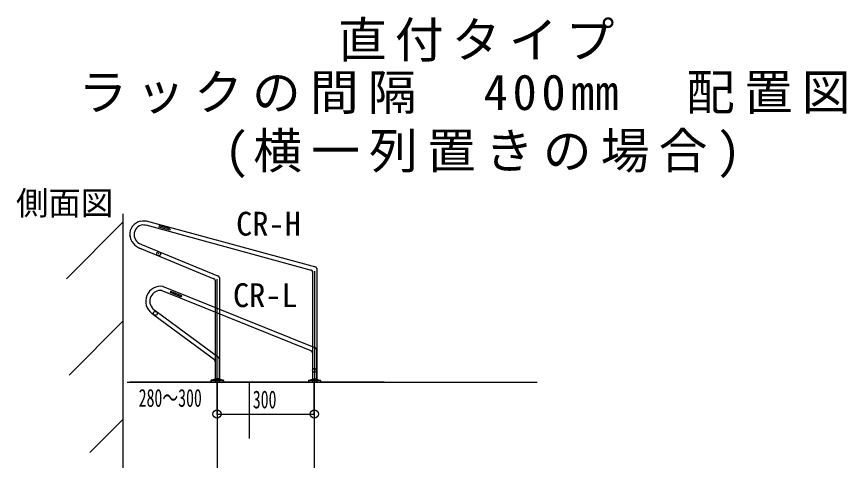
# Model space of a CAD drawing. Units: millimetres, scale not verified. Extents: x -16609 to -13857, y -2155 to 3870.
# Drawn here: x -16597 to -14038, y 2503 to 3870 of the extents above; entities that cross this region are included whole.
import ezdxf
from ezdxf.enums import TextEntityAlignment as Align

# ---------------------------------------------------------------- set-up
doc = ezdxf.new("R2010")
doc.units = ezdxf.units.MM
doc.header["$LTSCALE"] = 50
doc.header["$PDMODE"] = 32
doc.header["$PDSIZE"] = 25
doc.layers.add('0-0', color=7, linetype='Continuous')
doc.styles.add('ＭＳ ゴシック', font='')
doc.styles.get('ＭＳ ゴシック').set_extended_font_data('MS Gothic')

msp = doc.modelspace()

# ---------------------------------------------------------------- linework, layer by layer
at = {"layer": '0-0'}
for p, q in [((-16269.01, 3263.01), (-16269.01, -2105.91)), ((-16267.98, 3238.22), (-16443.42, 3062.77)), ((-16204.64, 3241.35), (-16201.53, 3241.35)), ((-16204.31, 3228.55), (-16199.08, 3228.55)), ((-16199.05, 3228.33), (-15689.02, 3089.62)), ((-16197.02, 3241.25), (-15675.44, 3099.4)), ((-16157.76, 3225.55), (-16158.92, 3221.21)), ((-16123.08, 3216.26), (-16157.78, 3226.09)), ((-16124.18, 3212.04), (-16158.88, 3222.07)), ((-16124.15, 3211.89), (-16122.98, 3216.23)), ((-16248.55, 3195.33), (-16248.74, 3195.33)), ((-16219.07, 3157.74), (-15988.9, 3062.9)), ((-16214.11, 3169.76), (-15974.65, 3071.09)), ((-15971.74, 3166.68), (-15971.74, 3166.51)), ((-15684.76, 3085.33), (-15684.73, 3085.32)), ((-15684.74, 3085.68), (-15684.74, 2744.33)), ((-15678.24, 3085.96), (-15678.24, 2744.25)), ((-15671.74, 3094.84), (-15671.74, 2744.27)), ((-15985.03, 3058.64), (-15985.03, 2745.08)), ((-15979.2, 3061.19), (-15979.2, 2745.08)), ((-15971.74, 3066.39), (-15971.74, 2744.29)), ((-16149.09, 3026.43), (-15688.17, 2840.63)), ((-16146.04, 3038.94), (-16144.74, 3038.71)), ((-16145, 3038.8), (-15675.51, 2849.54)), ((-16122.68, 3024.82), (-16123.68, 3020.83)), ((-16123.57, 3020.88), (-16089.64, 3007.42)), ((-16122.4, 3024.97), (-16088.27, 3011.52)), ((-16198.54, 2995.25), (-16198.74, 2995.25)), ((-16088.54, 3011.51), (-16089.36, 3007.39)), ((-16175.83, 2969.45), (-16177.63, 2971.26)), ((-16175.84, 2969.44), (-16171.51, 2965.56)), ((-16180.12, 2956.33), (-16172.87, 2950.83)), ((-16173.63, 2951.4), (-15987.19, 2813.87)), ((-16171.49, 2965.55), (-16169.93, 2964.46)), ((-16169.99, 2964.5), (-16165.9, 2961.77)), ((-16165.91, 2961.79), (-16161.53, 2958.64)), ((-16162.53, 2959.37), (-15974.51, 2820.67)), ((-15978.94, 2957.87), (-15978.94, 2957.7)), ((-16267.98, 2932.98), (-16434.94, 2766.02)), ((-15672.02, 2844.79), (-15671.92, 2842.95)), ((-15671.93, 2843.1), (-15671.93, 2743.89)), ((-15974.53, 2820.68), (-15974.18, 2820.39)), ((-15972.04, 2816.57), (-15972.02, 2816.47)), ((-15971.97, 2816.22), (-15971.92, 2815.71)), ((-15971.93, 2815.97), (-15971.93, 2744.21)), ((-15685.06, 2835.6), (-15685.03, 2835.59)), ((-15684.93, 2834.61), (-15684.93, 2744.24)), ((-15984.93, 2809.76), (-15984.93, 2744.22)), ((-16256.09, 2744.34), (-14991.53, 2744.34)), ((-15463.2, 2744.32), (-16248.22, 2744.32)), ((-15997.85, 2749.15), (-15985.39, 2753.64)), ((-15959.93, 2749.16), (-15997.81, 2749.16)), ((-15997.81, 2749.12), (-15997.81, 2744.17)), ((-15997.81, 2744.16), (-15845.56, 2744.16)), ((-15997.52, 2750.1), (-15985.02, 2754.58)), ((-15997.52, 2750.1), (-15997.52, 2745.14)), ((-15959.61, 2750.1), (-15997.51, 2750.1)), ((-15997.42, 2749.24), (-15997.42, 2744.28)), ((-15997.41, 2749.25), (-15984.91, 2753.73)), ((-15959.5, 2749.25), (-15997.4, 2749.25)), ((-15972.74, 2753.66), (-15985.56, 2753.66)), ((-15972.03, 2754.6), (-15985.17, 2754.6)), ((-15971.92, 2753.75), (-15985.06, 2753.75)), ((-15979.01, 2746.65), (-15979.01, -1716.56)), ((-15972.36, 2753.63), (-15959.91, 2749.17)), ((-15972.03, 2754.59), (-15959.55, 2750.09)), ((-15971.92, 2753.74), (-15959.45, 2749.24)), ((-15959.94, 2749.15), (-15959.94, 2744.16)), ((-15959.61, 2750.11), (-15959.61, 2745.13)), ((-15959.5, 2749.25), (-15959.5, 2744.27)), ((-15697.4, 2749.23), (-15684.94, 2753.73)), ((-15659.48, 2749.25), (-15697.36, 2749.25)), ((-15697.36, 2749.21), (-15697.36, 2744.26)), ((-15672.29, 2753.75), (-15685.11, 2753.75)), ((-15679.01, 2746.65), (-15679.01, -1716.56)), ((-15679.01, 2746.65), (-15679.01, -1716.56)), ((-15671.9, 2753.72), (-15659.46, 2749.26)), ((-15659.49, 2749.24), (-15659.49, 2744.24)), ((-15599.04, 2744.39), (-15446.79, 2744.39)), ((-16267.98, 2630.36), (-16371.03, 2527.31))]:
    msp.add_line(p, q, dxfattribs=at)
at = {"layer": '0-0', "color": 4}
for p, q in [((-16248.24, 3196.94), (-16248.24, 3197.06)), ((-16248.24, 3193.86), (-16248.24, 3195.4)), ((-16158.91, 3139.63), (-16158.91, 3141.15)), ((-16198.24, 2996.86), (-16198.24, 2996.98)), ((-16028.59, 2744.26), (-15978.87, 2744.26)), ((-15815.22, 2744.16), (-15979.27, 2744.16)), ((-15979.2, 2745.7), (-15979.2, 2745.09)), ((-15979.01, 2645.94), (-15979.01, 2743.05)), ((-15978.88, 2744), (-15978.88, 2744.94)), ((-15924, 2744.16), (-15978.54, 2744.16)), ((-15951.6, 2744.15), (-15977.62, 2744.15)), ((-15879.01, 2570.17), (-15879.01, 2745.18)), ((-15712.33, 2744.24), (-15684.92, 2744.24)), ((-15679.01, 2645.94), (-15679.01, 2743.05)), ((-15678.43, 2744.09), (-15678.43, 2745.03)), ((-15651.15, 2744.24), (-15677.17, 2744.24)), ((-15525.23, 2744.39), (-15579.77, 2744.39)), ((-15979.01, 2645.94), (-15679.01, 2645.94))]:
    msp.add_line(p, q, dxfattribs=at)
at = {"layer": '0-0'}
for points in [[(-16214.23, 3239.97), (-16208.71, 3240.92), (-16204.92, 3241.27)], [(-16201.42, 3241.35), (-16199.19, 3241.46), (-16197.18, 3241.46)]]:
    msp.add_lwpolyline(points, dxfattribs=at)
for centre in [(-16158.9, 3139.85), (-16169.09, 2956.21), (-15678.39, 2780.34)]:
    msp.add_circle(centre, 6, dxfattribs=at)
for centre, radius, start, end in [((-16207.29, 3199.53), 41, 99.90327, 185.65948), ((-16204.99, 3198.44), 30, 83.99099, 254.87599), ((-16198.48, 3203.12), 50, 185.94686, 253.07249), ((-15677.68, 3093.8), 6, 6.7874, 84.68545), ((-15977.77, 3065.86), 6, 350.33133, 76.8796), ((-15690.76, 3083.86), 6, 354.86895, 82.76308), ((-15991.04, 3057.93), 6, 350.34011, 74.46522), ((-16152.92, 2993.4), 46, 80.30468, 234.63824), ((-16153.4, 2993.69), 33, 81.83428, 227.07522), ((-16157.28, 2999.45), 41, 185.31797, 185.65948), ((-16118.87, 2988.53), 30, 85.12434, 85.12458), ((-16118.87, 2988.53), 30, 85.12639, 85.12752), ((-16118.87, 2988.53), 30, 85.12843, 85.13026), ((-15690.99, 2835.26), 6, 352.16074, 73.49564), ((-15677.98, 2844.07), 6, 6.7874, 74.54246), ((-15978.17, 2816.21), 6, 60.24496, 60.55248), ((-15977.95, 2815.72), 6, 4.44479, 52.49543), ((-15691.06, 2834.13), 6, 354.86895, 355.72769), ((-15990.91, 2809.17), 6, 353.4373, 58.17987), ((-15990.93, 2807.42), 6, 352.49968, 5.95094)]:
    msp.add_arc(centre, radius, start, end, dxfattribs=at)
at = {"layer": '0-0', "color": 4}
for p in [(-15979.01, 2645.94), (-15679.01, 2645.94)]:
    msp.add_point(p, dxfattribs=at)

# ---------------------------------------------------------------- texts
at = {"layer": '0-0', "color": 4, "style": 'ＭＳ ゴシック'}
for s, p in [('側面図', (-16598.88, 3237.34)), ('CR-H', (-15920.23, 3173.64)), ('CR-L', (-15929.89, 2953.46))]:
    msp.add_text(s, height=73.31, dxfattribs=at).set_placement(p, align=Align.BOTTOM_LEFT)
at = {"layer": '0-0', "style": 'ＭＳ ゴシック', "width": 0.65}
for s, p in [('280～300', (-16220.55, 2651.75)), ('300', (-15868.7, 2646.95))]:
    msp.add_text(s, height=54.99, dxfattribs=at).set_placement(p, align=Align.BOTTOM_LEFT)
at = {"layer": '0-0', "char_height": 110, "attachment_point": 7, "style": 'ＭＳ ゴシック'}
for s, insert in [('\\T1.17;直付タイプ', (-15605.96, 3731.48)), ('\\T1.19;ラックの間隔\u3000400㎜\u3000配置図', (-16406.65, 3570.38)), ('\\T1.19;(横一列置きの場合)', (-15956.01, 3372.94))]:
    msp.add_mtext(s, dxfattribs=dict(at, insert=insert))

doc.saveas('drawing.dxf')
